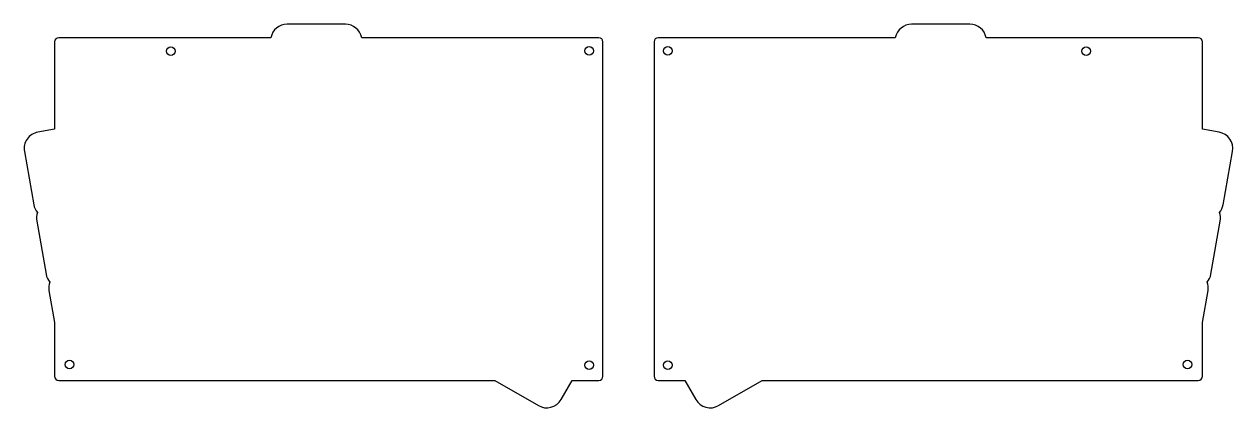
# Model space of a CAD drawing. Header units: millimetres. Extents: x -18 to 273, y -24 to 69.
import ezdxf

# ---------------------------------------------------------------- set-up
doc = ezdxf.new("R2010")
doc.units = ezdxf.units.MM

msp = doc.modelspace()

# ---------------------------------------------------------------- linework, layer by layer
for p, q in [((59.4, 68.61), (45.4, 68.61)), ((209.71, 68.61), (195.71, 68.61)), ((-10.6, 64.36), (-10.6, 43.32)), ((41.47, 65.36), (-9.6, 65.36)), ((120.4, 65.36), (63.33, 65.36)), ((121.4, -16.14), (121.4, 64.36)), ((133.71, 64.36), (133.71, -16.14)), ((191.78, 65.36), (134.71, 65.36)), ((264.71, 65.36), (213.64, 65.36)), ((265.71, 43.32), (265.71, 64.36)), ((-10.6, 43.32), (-14.62, 42.61)), ((269.73, 42.61), (265.71, 43.32)), ((-17.87, 37.97), (-15.61, 25.17)), ((270.71, 25.17), (272.97, 37.97)), ((-14.91, 21.23), (-12.66, 8.43)), ((267.76, 8.43), (270.02, 21.23)), ((-11.96, 4.49), (-10.6, -3.22)), ((265.71, -3.22), (267.07, 4.49)), ((-10.6, -3.22), (-10.6, -16.14)), ((265.71, -16.14), (265.71, -3.22)), ((-9.6, -17.14), (95.38, -17.14)), ((95.38, -17.14), (105.86, -23.19)), ((111.33, -21.73), (113.98, -17.14)), ((113.98, -17.14), (120.4, -17.14)), ((134.71, -17.14), (141.13, -17.14)), ((141.13, -17.14), (143.78, -21.73)), ((149.24, -23.19), (159.72, -17.14)), ((159.72, -17.14), (264.71, -17.14))]:
    msp.add_line(p, q)
for centre in [(17.38, 62.1), (118.1, 62.19), (137.01, 62.19), (237.72, 62.1), (-7, -13.29), (118.1, -13.46), (137.01, -13.46), (262.11, -13.29)]:
    msp.add_circle(centre, 1.05)
for centre, radius, start, end in [((45.4, 64.61), 4, 90, 169.1931), ((59.4, 64.61), 4, 10.8069, 90), ((195.71, 64.61), 4, 90, 169.1931), ((209.71, 64.61), 4, 10.8069, 90), ((-9.6, 64.36), 1, 90, 180), ((120.4, 64.36), 1, 0, 90), ((134.71, 64.36), 1, 90, 180), ((264.71, 64.36), 1, 0, 90), ((-13.93, 38.67), 4, 100, 190), ((269.03, 38.67), 4, 350, 80), ((-11.67, 25.87), 4, 190, 220), ((-10.97, 21.93), 4, 160, 190), ((266.77, 25.87), 4, 320, 350), ((266.08, 21.93), 4, 350, 380), ((-8.72, 9.12), 4, 190, 220), ((-8.02, 5.19), 4, 160, 190), ((263.82, 9.12), 4, 320, 350), ((263.13, 5.19), 4, 350, 380), ((-9.6, -16.14), 1, 180, 270), ((120.4, -16.14), 1, 270, 360), ((134.71, -16.14), 1, 180, 270), ((264.71, -16.14), 1, 270, 360), ((107.86, -19.73), 4, 240, 330), ((147.24, -19.73), 4, 210, 300)]:
    msp.add_arc(centre, radius, start, end)

doc.saveas('drawing.dxf')
